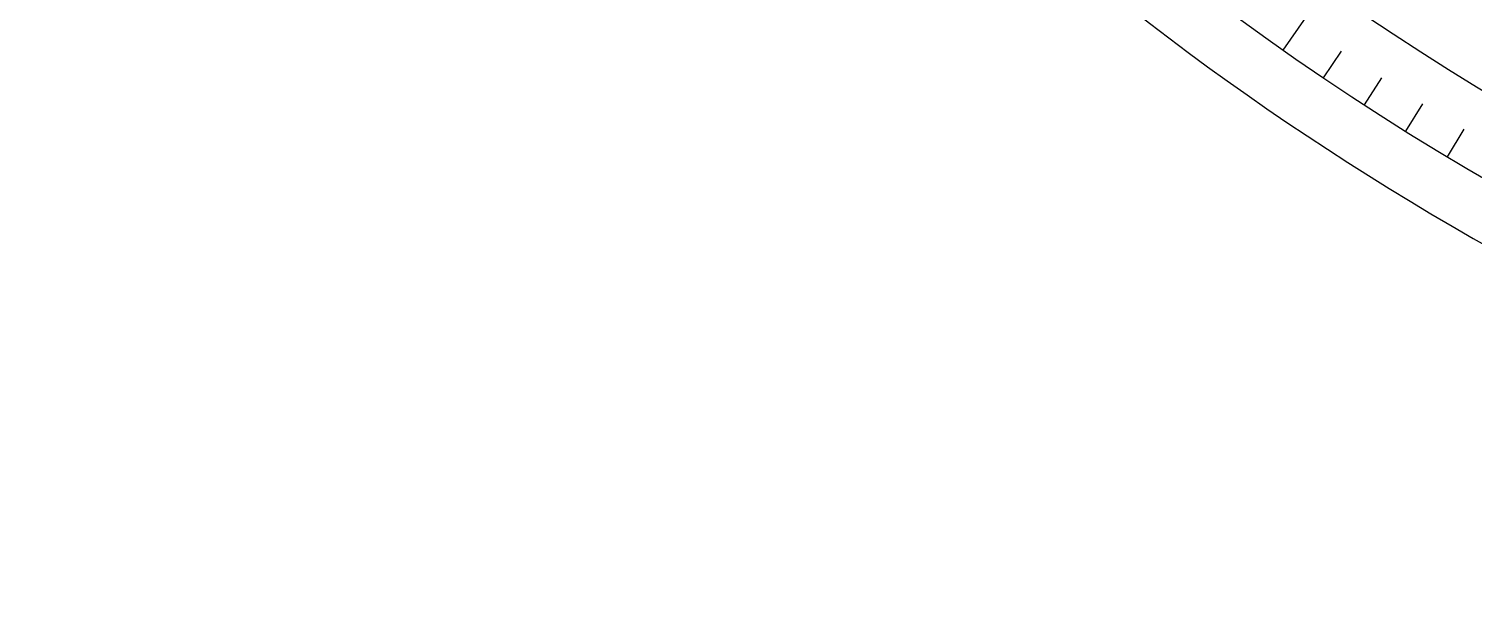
# Model space of a CAD drawing. Header units: millimetres. Extents: x -68 to 67, y -67 to 79.
# Drawn here: x -67.5 to -33.47, y -67.5 to -53.69 of the extents above; entities that cross this region are included whole.
import ezdxf

# ---------------------------------------------------------------- set-up
doc = ezdxf.new("R2010")
doc.units = ezdxf.units.MM
for name, color, linetype in [('CUT_OUTER', 1, 'Continuous'), ('ENGRAVE', 7, 'Continuous'), ('ENGRAVE_FINE', 8, 'Continuous')]:
    doc.layers.add(name, color=color, linetype=linetype)

msp = doc.modelspace()

# ---------------------------------------------------------------- linework, layer by layer
at = {"layer": 'CUT_OUTER'}
msp.add_arc((0, -0.0003), 67.4997, 179.84931, 4.094999, dxfattribs=at)
at = {"layer": 'ENGRAVE'}
msp.add_lwpolyline([(-37.9421, -54.1869), (-37.2161, -53.1502)], dxfattribs=at)
for radius in [66.15, 66.15, 64.3781, 61.0875, 61.0875, 58.4888]:
    msp.add_circle((0, 0), radius, dxfattribs=at)
at = {"layer": 'ENGRAVE_FINE'}
for points in [[(-36.9906, -54.8408), (-36.566, -54.2113)], [(-36.0279, -55.4781), (-35.6143, -54.8412)], [(-35.0542, -56.0984), (-34.6518, -55.4544)], [(-34.0698, -56.7016), (-33.6787, -56.0507)]]:
    msp.add_lwpolyline(points, dxfattribs=at)

doc.saveas('drawing.dxf')
